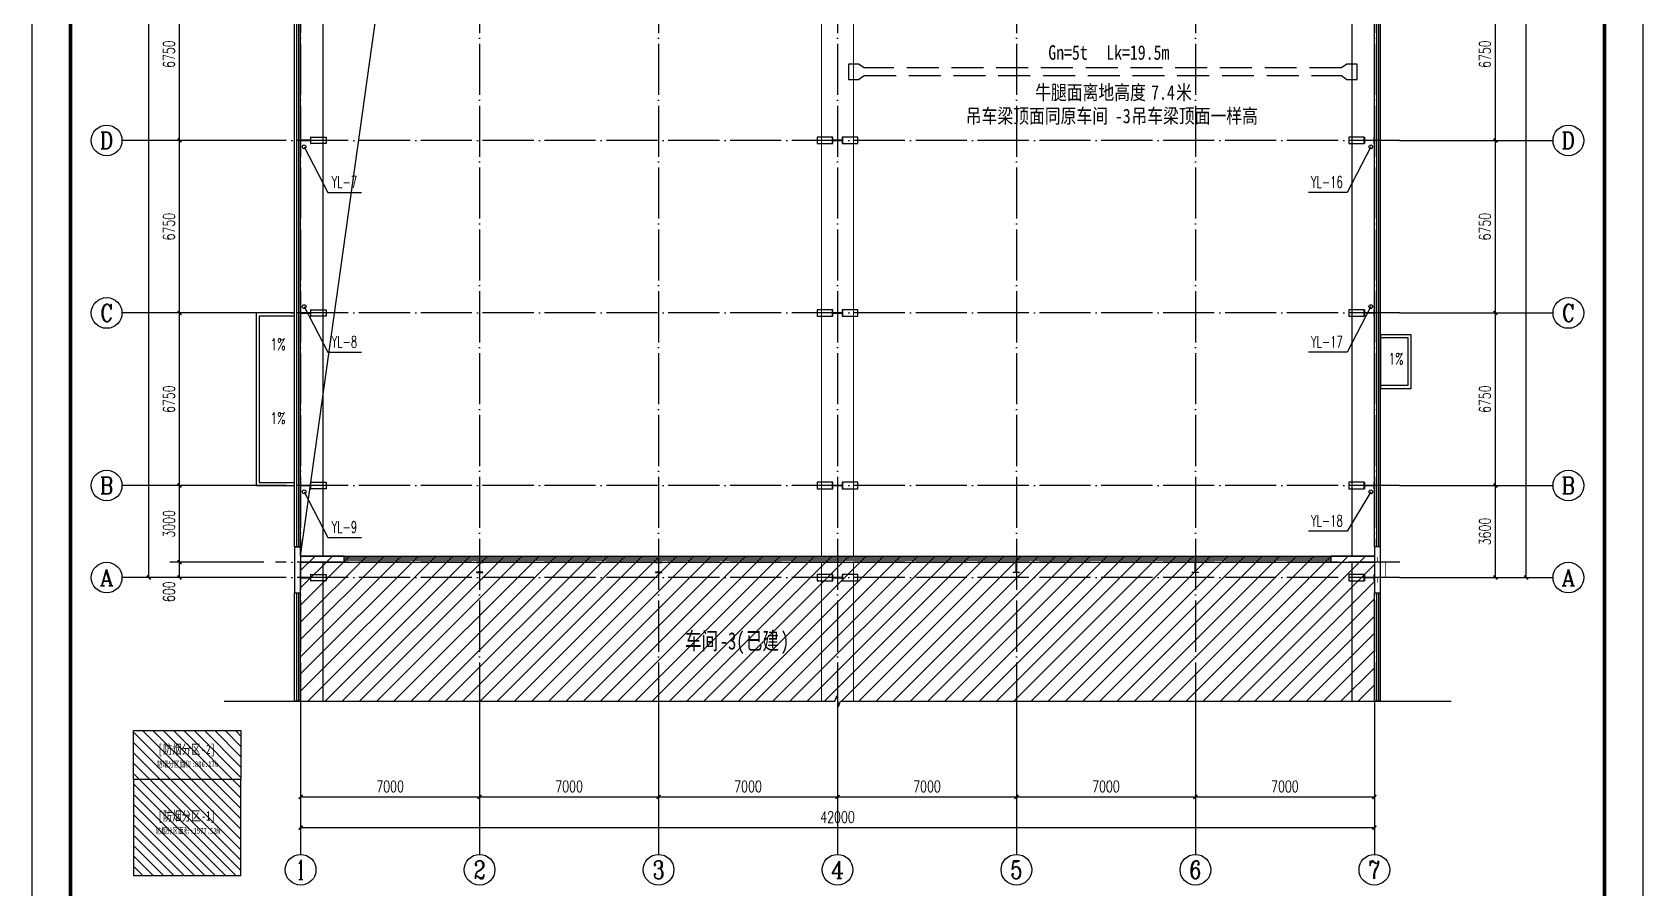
# Model space of a CAD drawing. Extents: x 795723 to 6584336, y 16443136 to 18851075.
# Drawn here: x 1982362 to 2045362, y 17631639 to 17665111 of the extents above; entities that cross this region are included whole.
import ezdxf
from ezdxf.enums import TextEntityAlignment as Align

# ---------------------------------------------------------------- set-up
doc = ezdxf.new("R2010")
doc.units = 0
doc.header["$LTSCALE"] = 1000
doc.header["$MEASUREMENT"] = 0
doc.linetypes.add('DASH', pattern=[0.35, 0.25, -0.1])
doc.linetypes.add('DOTE', pattern=[2.42, 2, -0.2, 0.02, -0.2])
doc.layers.get('Defpoints').update_dxf_attribs({"color": 250})
for name, color, linetype in [('0 - 填充', 251, 'Continuous'), ('00-人防文字', 140, 'Continuous'), ('AXIS_TEXT', 7, 'Continuous'), ('AXIS_外部', 171, 'Continuous'), ('COLUMN', 2, 'Continuous'), ('DIM_SYMB', 165, 'Continuous'), ('DIM_雨水', 3, 'Continuous'), ('DOTE', 8, 'DOTE'), ('PUB_TEXT', 7, 'Continuous'), ('PUB_WALL', 9, 'Continuous'), ('TK', 4, 'Continuous'), ('TWT_TEXT', 7, 'Continuous'), ('VPIPE-雨水', 4, 'Continuous'), ('WALL-PARAPET', 6, 'Continuous'), ('WINDOW', 140, 'Continuous')]:
    doc.layers.add(name, color=color, linetype=linetype)
doc.styles.add('-宋体', font='', dxfattribs={"width": 0.8})
doc.styles.add('_TCH_AXIS', font='COMPLEX', dxfattribs={"bigfont": 'GBCBIG'})
doc.styles.add('_TCH_DIM', font='SIMPLEX', dxfattribs={"bigfont": 'GBCBIG'})
doc.styles.add('_TCH_DIM_T3', font='SIMPLEX', dxfattribs={"width": 0.705882, "bigfont": 'GBCBIG'})
doc.styles.add('_TWT_SERIAL', font='COMPLEX', dxfattribs={"width": 0.8, "height": 3, "bigfont": 'HZTXT'})
doc.styles.add('COMPLEX', font='COMPLEX')
doc.styles.add('HT', font='simhei.ttf', dxfattribs={"width": 0.7})
doc.styles.get('-宋体').set_extended_font_data('SimSun')
doc.dimstyles.new('_TCH_ARCH&&150', dxfattribs={"dimtxt": 446.25, "dimasz": 150, "dimexe": 375, "dimexo": 450, "dimgap": 189.375, "dimtad": 1, "dimdec": 0, "dimzin": 0, "dimdsep": 46, "dimtxsty": '_TCH_DIM_T3', "dimblk": 'ARCHTICK', "dimcen": 0.09, "dimclrt": 7, "dimazin": 2, "dimtfac": 1, "dimtdec": 0, "dimtix": 1, "dimtmove": 2, "dimatfit": 3, "dimfxl": 0, "dimtolj": 1, "dimtzin": 0, "dimarcsym": 0})

# ---------------------------------------------------------------- blocks, each defined once
blk = doc.blocks.new('GeYuanFrame_66027537', base_point=(18.76, 4.34))
at = {"layer": 'TK'}
blk.add_line((43.76, 414.34), (676.76, 414.34), dxfattribs=at)
blk.add_lwpolyline([(18.76, 424.34), (686.76, 424.34), (686.76, 4.34), (18.76, 4.34), (18.76, 424.34)], dxfattribs=at)
at = {"layer": 'TK', "const_width": 1}
blk.add_lwpolyline([(676.76, 414.34), (43.76, 414.34), (43.76, 14.34), (676.76, 14.34)], close=True, dxfattribs=at)
blk = doc.blocks.new('A$C3ACC4A1C')
at = {"layer": 'COLUMN'}
h = blk.add_hatch(color=256, dxfattribs=at)
h.paths.add_polyline_path([(125, 400), (0, 400), (0, 388), (120, 388), (120, 200), (125, 200)])
h.paths.add_polyline_path([(250, 400), (125, 400), (125, 200), (130, 200), (130, 388), (250, 388)])
h.paths.add_polyline_path([(250, 12), (130, 12), (130, 200), (125, 200), (125, 0), (250, 0)])
h.paths.add_polyline_path([(125, 200), (120, 200), (120, 12), (0, 12), (0, 0), (125, 0)])
blk.add_lwpolyline([(0, 0), (0, 12), (120, 12), (120, 388), (0, 388), (0, 400), (250, 400), (250, 388), (130, 388), (130, 12), (250, 12), (250, 0)], close=True, dxfattribs=at)
blk = doc.blocks.new('_ArchTick')
at = {"color": 0, "linetype": 'ByBlock', "const_width": 0.4}
blk.add_lwpolyline([(-0.5, -0.5), (0.5, 0.5)], dxfattribs=at)
blk = doc.blocks.new('*D83')
at = {"layer": 'AXIS_外部', "color": 0, "lineweight": -2}
for p, q in [((1992862, 17638493), (1992862, 17634818)), ((1999862, 17638493), (1999862, 17634818)), ((1992862, 17635193), (1999862, 17635193))]:
    blk.add_line(p, q, dxfattribs=at)
at = {"layer": 'Defpoints', "color": 0}
for p in [(1992862, 17638943), (1999862, 17638943), (1999862, 17635193)]:
    blk.add_point(p, dxfattribs=at)
at = {"layer": 'AXIS_外部', "color": 0, "lineweight": -2, "xscale": 150, "yscale": 150, "zscale": 150, "rotation": 180}
blk.add_blockref('_ArchTick', (1992862, 17635193), dxfattribs=at)
at = {"layer": 'AXIS_外部', "color": 0, "lineweight": -2, "xscale": 150, "yscale": 150, "zscale": 150}
blk.add_blockref('_ArchTick', (1999862, 17635193), dxfattribs=at)
at = {"layer": 'AXIS_外部', "color": 7, "insert": (1996362, 17635606), "char_height": 446.2, "attachment_point": 5, "style": '_TCH_DIM_T3'}
blk.add_mtext('\\A1;7000', dxfattribs=at)
blk = doc.blocks.new('*D84')
at = {"layer": 'AXIS_外部', "color": 0, "lineweight": -2}
for p, q in [((1999862, 17638493), (1999862, 17634818)), ((2006862, 17638493), (2006862, 17634818)), ((1999862, 17635193), (2006862, 17635193))]:
    blk.add_line(p, q, dxfattribs=at)
at = {"layer": 'Defpoints', "color": 0}
for p in [(1999862, 17638943), (2006862, 17638943), (2006862, 17635193)]:
    blk.add_point(p, dxfattribs=at)
at = {"layer": 'AXIS_外部', "color": 0, "lineweight": -2, "xscale": 150, "yscale": 150, "zscale": 150, "rotation": 180}
blk.add_blockref('_ArchTick', (1999862, 17635193), dxfattribs=at)
at = {"layer": 'AXIS_外部', "color": 0, "lineweight": -2, "xscale": 150, "yscale": 150, "zscale": 150}
blk.add_blockref('_ArchTick', (2006862, 17635193), dxfattribs=at)
at = {"layer": 'AXIS_外部', "color": 7, "insert": (2003362, 17635606), "char_height": 446.2, "attachment_point": 5, "style": '_TCH_DIM_T3'}
blk.add_mtext('\\A1;7000', dxfattribs=at)
blk = doc.blocks.new('*D85')
at = {"layer": 'AXIS_外部', "color": 0, "lineweight": -2}
for p, q in [((2006862, 17638493), (2006862, 17634818)), ((2013862, 17638493), (2013862, 17634818)), ((2006862, 17635193), (2013862, 17635193))]:
    blk.add_line(p, q, dxfattribs=at)
at = {"layer": 'Defpoints', "color": 0}
for p in [(2006862, 17638943), (2013862, 17638943), (2013862, 17635193)]:
    blk.add_point(p, dxfattribs=at)
at = {"layer": 'AXIS_外部', "color": 0, "lineweight": -2, "xscale": 150, "yscale": 150, "zscale": 150, "rotation": 180}
blk.add_blockref('_ArchTick', (2006862, 17635193), dxfattribs=at)
at = {"layer": 'AXIS_外部', "color": 0, "lineweight": -2, "xscale": 150, "yscale": 150, "zscale": 150}
blk.add_blockref('_ArchTick', (2013862, 17635193), dxfattribs=at)
at = {"layer": 'AXIS_外部', "color": 7, "insert": (2010362, 17635606), "char_height": 446.2, "attachment_point": 5, "style": '_TCH_DIM_T3'}
blk.add_mtext('\\A1;7000', dxfattribs=at)
blk = doc.blocks.new('*D86')
at = {"layer": 'AXIS_外部', "color": 0, "lineweight": -2}
for p, q in [((2013862, 17638493), (2013862, 17634818)), ((2020862, 17638493), (2020862, 17634818)), ((2013862, 17635193), (2020862, 17635193))]:
    blk.add_line(p, q, dxfattribs=at)
at = {"layer": 'Defpoints', "color": 0}
for p in [(2013862, 17638943), (2020862, 17638943), (2020862, 17635193)]:
    blk.add_point(p, dxfattribs=at)
at = {"layer": 'AXIS_外部', "color": 0, "lineweight": -2, "xscale": 150, "yscale": 150, "zscale": 150, "rotation": 180}
blk.add_blockref('_ArchTick', (2013862, 17635193), dxfattribs=at)
at = {"layer": 'AXIS_外部', "color": 0, "lineweight": -2, "xscale": 150, "yscale": 150, "zscale": 150}
blk.add_blockref('_ArchTick', (2020862, 17635193), dxfattribs=at)
at = {"layer": 'AXIS_外部', "color": 7, "insert": (2017362, 17635606), "char_height": 446.2, "attachment_point": 5, "style": '_TCH_DIM_T3'}
blk.add_mtext('\\A1;7000', dxfattribs=at)
blk = doc.blocks.new('*D87')
at = {"layer": 'AXIS_外部', "color": 0, "lineweight": -2}
for p, q in [((2020862, 17638493), (2020862, 17634818)), ((2027862, 17638493), (2027862, 17634818)), ((2020862, 17635193), (2027862, 17635193))]:
    blk.add_line(p, q, dxfattribs=at)
at = {"layer": 'Defpoints', "color": 0}
for p in [(2020862, 17638943), (2027862, 17638943), (2027862, 17635193)]:
    blk.add_point(p, dxfattribs=at)
at = {"layer": 'AXIS_外部', "color": 0, "lineweight": -2, "xscale": 150, "yscale": 150, "zscale": 150, "rotation": 180}
blk.add_blockref('_ArchTick', (2020862, 17635193), dxfattribs=at)
at = {"layer": 'AXIS_外部', "color": 0, "lineweight": -2, "xscale": 150, "yscale": 150, "zscale": 150}
blk.add_blockref('_ArchTick', (2027862, 17635193), dxfattribs=at)
at = {"layer": 'AXIS_外部', "color": 7, "insert": (2024362, 17635606), "char_height": 446.2, "attachment_point": 5, "style": '_TCH_DIM_T3'}
blk.add_mtext('\\A1;7000', dxfattribs=at)
blk = doc.blocks.new('*D88')
at = {"layer": 'AXIS_外部', "color": 0, "lineweight": -2}
for p, q in [((2027862, 17638493), (2027862, 17634818)), ((2034862, 17638493), (2034862, 17634818)), ((2027862, 17635193), (2034862, 17635193))]:
    blk.add_line(p, q, dxfattribs=at)
at = {"layer": 'Defpoints', "color": 0}
for p in [(2027862, 17638943), (2034862, 17638943), (2034862, 17635193)]:
    blk.add_point(p, dxfattribs=at)
at = {"layer": 'AXIS_外部', "color": 0, "lineweight": -2, "xscale": 150, "yscale": 150, "zscale": 150, "rotation": 180}
blk.add_blockref('_ArchTick', (2027862, 17635193), dxfattribs=at)
at = {"layer": 'AXIS_外部', "color": 0, "lineweight": -2, "xscale": 150, "yscale": 150, "zscale": 150}
blk.add_blockref('_ArchTick', (2034862, 17635193), dxfattribs=at)
at = {"layer": 'AXIS_外部', "color": 7, "insert": (2031362, 17635606), "char_height": 446.2, "attachment_point": 5, "style": '_TCH_DIM_T3'}
blk.add_mtext('\\A1;7000', dxfattribs=at)
blk = doc.blocks.new('*D89')
at = {"layer": 'AXIS_外部', "color": 0, "lineweight": -2}
for p, q in [((1992862, 17638493), (1992862, 17633618)), ((2034862, 17638493), (2034862, 17633618)), ((1992862, 17633993), (2034862, 17633993))]:
    blk.add_line(p, q, dxfattribs=at)
at = {"layer": 'Defpoints', "color": 0}
for p in [(1992862, 17638943), (2034862, 17638943), (2034862, 17633993)]:
    blk.add_point(p, dxfattribs=at)
at = {"layer": 'AXIS_外部', "color": 0, "lineweight": -2, "xscale": 150, "yscale": 150, "zscale": 150, "rotation": 180}
blk.add_blockref('_ArchTick', (1992862, 17633993), dxfattribs=at)
at = {"layer": 'AXIS_外部', "color": 0, "lineweight": -2, "xscale": 150, "yscale": 150, "zscale": 150}
blk.add_blockref('_ArchTick', (2034862, 17633993), dxfattribs=at)
at = {"layer": 'AXIS_外部', "color": 7, "insert": (2013862, 17634406), "char_height": 446.2, "attachment_point": 5, "style": '_TCH_DIM_T3'}
blk.add_mtext('\\A1;42000', dxfattribs=at)
blk = doc.blocks.new('*D90')
at = {"layer": 'AXIS_外部', "color": 0, "lineweight": -2}
for p, q in [((2036300, 17647377), (2039975, 17647377)), ((2039600, 17643777), (2039600, 17647377)), ((2036300, 17643777), (2039975, 17643777))]:
    blk.add_line(p, q, dxfattribs=at)
at = {"layer": 'Defpoints', "color": 0}
for p in [(2035850, 17647377), (2039600, 17647377), (2035850, 17643777)]:
    blk.add_point(p, dxfattribs=at)
at = {"layer": 'AXIS_外部', "color": 0, "lineweight": -2, "xscale": 150, "yscale": 150, "zscale": 150}
for p, rotation in [((2039600, 17647377), 90), ((2039600, 17643777), 270)]:
    blk.add_blockref('_ArchTick', p, dxfattribs=dict(at, rotation=rotation))
at = {"layer": 'AXIS_外部', "color": 7, "insert": (2039187, 17645577), "char_height": 446.2, "attachment_point": 5, "rotation": 90, "style": '_TCH_DIM_T3'}
blk.add_mtext('\\A1;3600', dxfattribs=at)
blk = doc.blocks.new('*D91')
at = {"layer": 'AXIS_外部', "color": 0, "lineweight": -2}
for p, q in [((2036300, 17654127), (2039975, 17654127)), ((2039600, 17647377), (2039600, 17654127)), ((2036300, 17647377), (2039975, 17647377))]:
    blk.add_line(p, q, dxfattribs=at)
at = {"layer": 'Defpoints', "color": 0}
for p in [(2035850, 17654127), (2039600, 17654127), (2035850, 17647377)]:
    blk.add_point(p, dxfattribs=at)
at = {"layer": 'AXIS_外部', "color": 0, "lineweight": -2, "xscale": 150, "yscale": 150, "zscale": 150}
for p, rotation in [((2039600, 17654127), 90), ((2039600, 17647377), 270)]:
    blk.add_blockref('_ArchTick', p, dxfattribs=dict(at, rotation=rotation))
at = {"layer": 'AXIS_外部', "color": 7, "insert": (2039187, 17650752), "char_height": 446.2, "attachment_point": 5, "rotation": 90, "style": '_TCH_DIM_T3'}
blk.add_mtext('\\A1;6750', dxfattribs=at)
blk = doc.blocks.new('*D92')
at = {"layer": 'AXIS_外部', "color": 0, "lineweight": -2}
for p, q in [((2036300, 17660877), (2039975, 17660877)), ((2039600, 17654127), (2039600, 17660877)), ((2036300, 17654127), (2039975, 17654127))]:
    blk.add_line(p, q, dxfattribs=at)
at = {"layer": 'Defpoints', "color": 0}
for p in [(2035850, 17660877), (2039600, 17660877), (2035850, 17654127)]:
    blk.add_point(p, dxfattribs=at)
at = {"layer": 'AXIS_外部', "color": 0, "lineweight": -2, "xscale": 150, "yscale": 150, "zscale": 150}
for p, rotation in [((2039600, 17660877), 90), ((2039600, 17654127), 270)]:
    blk.add_blockref('_ArchTick', p, dxfattribs=dict(at, rotation=rotation))
at = {"layer": 'AXIS_外部', "color": 7, "insert": (2039187, 17657502), "char_height": 446.2, "attachment_point": 5, "rotation": 90, "style": '_TCH_DIM_T3'}
blk.add_mtext('\\A1;6750', dxfattribs=at)
blk = doc.blocks.new('*D93')
at = {"layer": 'AXIS_外部', "color": 0, "lineweight": -2}
for p, q in [((2036300, 17667627), (2039975, 17667627)), ((2039600, 17660877), (2039600, 17667627)), ((2036300, 17660877), (2039975, 17660877))]:
    blk.add_line(p, q, dxfattribs=at)
at = {"layer": 'Defpoints', "color": 0}
for p in [(2035850, 17667627), (2039600, 17667627), (2035850, 17660877)]:
    blk.add_point(p, dxfattribs=at)
at = {"layer": 'AXIS_外部', "color": 0, "lineweight": -2, "xscale": 150, "yscale": 150, "zscale": 150}
for p, rotation in [((2039600, 17667627), 90), ((2039600, 17660877), 270)]:
    blk.add_blockref('_ArchTick', p, dxfattribs=dict(at, rotation=rotation))
at = {"layer": 'AXIS_外部', "color": 7, "insert": (2039187, 17664252), "char_height": 446.2, "attachment_point": 5, "rotation": 90, "style": '_TCH_DIM_T3'}
blk.add_mtext('\\A1;6750', dxfattribs=at)
blk = doc.blocks.new('*D99')
at = {"layer": 'AXIS_外部', "color": 0, "lineweight": -2}
for p, q in [((2036300, 17701377), (2041175, 17701377)), ((2040800, 17643777), (2040800, 17701377)), ((2036300, 17643777), (2041175, 17643777))]:
    blk.add_line(p, q, dxfattribs=at)
at = {"layer": 'Defpoints', "color": 0}
for p in [(2035850, 17701377), (2040800, 17701377), (2035850, 17643777)]:
    blk.add_point(p, dxfattribs=at)
at = {"layer": 'AXIS_外部', "color": 0, "lineweight": -2, "xscale": 150, "yscale": 150, "zscale": 150}
for p, rotation in [((2040800, 17701377), 90), ((2040800, 17643777), 270)]:
    blk.add_blockref('_ArchTick', p, dxfattribs=dict(at, rotation=rotation))
at = {"layer": 'AXIS_外部', "color": 7, "insert": (2040387, 17672577), "char_height": 446.2, "attachment_point": 5, "rotation": 90, "style": '_TCH_DIM_T3'}
blk.add_mtext('\\A1;57600', dxfattribs=at)
blk = doc.blocks.new('*D109')
at = {"layer": 'AXIS_外部', "color": 0, "lineweight": -2}
for p, q in [((1991424, 17644377), (1987749, 17644377)), ((1988124, 17643777), (1988124, 17644377)), ((1991424, 17643777), (1987749, 17643777))]:
    blk.add_line(p, q, dxfattribs=at)
at = {"layer": 'Defpoints', "color": 0}
for p in [(1988124, 17644377), (1991874, 17644377), (1991874, 17643777)]:
    blk.add_point(p, dxfattribs=at)
at = {"layer": 'AXIS_外部', "color": 0, "lineweight": -2, "xscale": 150, "yscale": 150, "zscale": 150}
for p, rotation in [((1988124, 17644377), 90), ((1988124, 17643777), 270)]:
    blk.add_blockref('_ArchTick', p, dxfattribs=dict(at, rotation=rotation))
at = {"layer": 'AXIS_外部', "color": 7, "insert": (1987711, 17643222), "char_height": 446.2, "attachment_point": 5, "rotation": 90, "style": '_TCH_DIM_T3'}
blk.add_mtext('\\A1;600', dxfattribs=at)
blk = doc.blocks.new('*D110')
at = {"layer": 'AXIS_外部', "color": 0, "lineweight": -2}
for p, q in [((1991424, 17647377), (1987749, 17647377)), ((1988124, 17644377), (1988124, 17647377)), ((1991424, 17644377), (1987749, 17644377))]:
    blk.add_line(p, q, dxfattribs=at)
at = {"layer": 'Defpoints', "color": 0}
for p in [(1988124, 17647377), (1991874, 17647377), (1991874, 17644377)]:
    blk.add_point(p, dxfattribs=at)
at = {"layer": 'AXIS_外部', "color": 0, "lineweight": -2, "xscale": 150, "yscale": 150, "zscale": 150}
for p, rotation in [((1988124, 17647377), 90), ((1988124, 17644377), 270)]:
    blk.add_blockref('_ArchTick', p, dxfattribs=dict(at, rotation=rotation))
at = {"layer": 'AXIS_外部', "color": 7, "insert": (1987711, 17645877), "char_height": 446.2, "attachment_point": 5, "rotation": 90, "style": '_TCH_DIM_T3'}
blk.add_mtext('\\A1;3000', dxfattribs=at)
blk = doc.blocks.new('*D111')
at = {"layer": 'AXIS_外部', "color": 0, "lineweight": -2}
for p, q in [((1991424, 17654127), (1987749, 17654127)), ((1988124, 17647377), (1988124, 17654127)), ((1991424, 17647377), (1987749, 17647377))]:
    blk.add_line(p, q, dxfattribs=at)
at = {"layer": 'Defpoints', "color": 0}
for p in [(1988124, 17654127), (1991874, 17654127), (1991874, 17647377)]:
    blk.add_point(p, dxfattribs=at)
at = {"layer": 'AXIS_外部', "color": 0, "lineweight": -2, "xscale": 150, "yscale": 150, "zscale": 150}
for p, rotation in [((1988124, 17654127), 90), ((1988124, 17647377), 270)]:
    blk.add_blockref('_ArchTick', p, dxfattribs=dict(at, rotation=rotation))
at = {"layer": 'AXIS_外部', "color": 7, "insert": (1987711, 17650752), "char_height": 446.2, "attachment_point": 5, "rotation": 90, "style": '_TCH_DIM_T3'}
blk.add_mtext('\\A1;6750', dxfattribs=at)
blk = doc.blocks.new('*D112')
at = {"layer": 'AXIS_外部', "color": 0, "lineweight": -2}
for p, q in [((1991424, 17660877), (1987749, 17660877)), ((1988124, 17654127), (1988124, 17660877)), ((1991424, 17654127), (1987749, 17654127))]:
    blk.add_line(p, q, dxfattribs=at)
at = {"layer": 'Defpoints', "color": 0}
for p in [(1988124, 17660877), (1991874, 17660877), (1991874, 17654127)]:
    blk.add_point(p, dxfattribs=at)
at = {"layer": 'AXIS_外部', "color": 0, "lineweight": -2, "xscale": 150, "yscale": 150, "zscale": 150}
for p, rotation in [((1988124, 17660877), 90), ((1988124, 17654127), 270)]:
    blk.add_blockref('_ArchTick', p, dxfattribs=dict(at, rotation=rotation))
at = {"layer": 'AXIS_外部', "color": 7, "insert": (1987711, 17657502), "char_height": 446.2, "attachment_point": 5, "rotation": 90, "style": '_TCH_DIM_T3'}
blk.add_mtext('\\A1;6750', dxfattribs=at)
blk = doc.blocks.new('*D113')
at = {"layer": 'AXIS_外部', "color": 0, "lineweight": -2}
for p, q in [((1991424, 17667627), (1987749, 17667627)), ((1988124, 17660877), (1988124, 17667627)), ((1991424, 17660877), (1987749, 17660877))]:
    blk.add_line(p, q, dxfattribs=at)
at = {"layer": 'Defpoints', "color": 0}
for p in [(1988124, 17667627), (1991874, 17667627), (1991874, 17660877)]:
    blk.add_point(p, dxfattribs=at)
at = {"layer": 'AXIS_外部', "color": 0, "lineweight": -2, "xscale": 150, "yscale": 150, "zscale": 150}
for p, rotation in [((1988124, 17667627), 90), ((1988124, 17660877), 270)]:
    blk.add_blockref('_ArchTick', p, dxfattribs=dict(at, rotation=rotation))
at = {"layer": 'AXIS_外部', "color": 7, "insert": (1987711, 17664252), "char_height": 446.2, "attachment_point": 5, "rotation": 90, "style": '_TCH_DIM_T3'}
blk.add_mtext('\\A1;6750', dxfattribs=at)
blk = doc.blocks.new('*D120')
at = {"layer": 'AXIS_外部', "color": 0, "lineweight": -2}
for p, q in [((1991424, 17701617), (1986549, 17701617)), ((1986924, 17643777), (1986924, 17701617)), ((1991424, 17643777), (1986549, 17643777))]:
    blk.add_line(p, q, dxfattribs=at)
at = {"layer": 'Defpoints', "color": 0}
for p in [(1986924, 17701617), (1991874, 17701617), (1991874, 17643777)]:
    blk.add_point(p, dxfattribs=at)
at = {"layer": 'AXIS_外部', "color": 0, "lineweight": -2, "xscale": 150, "yscale": 150, "zscale": 150}
for p, rotation in [((1986924, 17701617), 90), ((1986924, 17643777), 270)]:
    blk.add_blockref('_ArchTick', p, dxfattribs=dict(at, rotation=rotation))
at = {"layer": 'AXIS_外部', "color": 7, "insert": (1986511, 17672697), "char_height": 446.2, "attachment_point": 5, "rotation": 90, "style": '_TCH_DIM_T3'}
blk.add_mtext('\\A1;57840', dxfattribs=at)
blk = doc.blocks.new('$WINLIB2D$00000001')
for p, q in [((-0.5, 0.5), (0.5, 0.5)), ((-0.5, 0.5), (-0.5, -0.5)), ((0.5, -0.5), (0.5, 0.5)), ((0.5, 0.1667), (-0.5, 0.1667)), ((0.5, -0.1667), (-0.5, -0.1667)), ((-0.5, -0.5), (0.5, -0.5))]:
    blk.add_line(p, q)
blk = doc.blocks.new('_AXISO')
blk.add_circle((0, 0), 0.5)
at = {"layer": 'AXIS_TEXT', "style": 'COMPLEX', "width": 1.041667}
blk.add_attdef('A', text='', height=0.56, dxfattribs=at).set_placement((-0.25, -0.28), (0.25, -0.28), align=Align.FIT)

msp = doc.modelspace()

# ---------------------------------------------------------------- hatches: boundary and pattern name
h = msp.add_hatch()
h.set_pattern_fill('ANSI31', color=250, scale=300, style=0)
h.set_pattern_definition([(45, (5999.36, -1045417.2), (-336.759605, 336.759605), [])])
h.paths.add_polyline_path([(1992861.6, 17644616.7), (2034861.6, 17644616.7), (2034861.6, 17638943.1), (1992861.6, 17638943.1)])
at = {"layer": '0 - 填充'}
h = msp.add_hatch(dxfattribs=at)
h.set_pattern_fill('ANSI31', color=256, scale=180, angle=-90, style=0)
h.set_pattern_definition([(315, (2e-10, 0), (202.0557627, 202.0557627), [])])
h.paths.add_polyline_path([(1990527.2, 17637793.7), (1986328.4, 17637793.7), (1986328.4, 17635873.7), (1990527.2, 17635873.7)])
h.paths.add_polyline_path([(1990527.2, 17635873.7), (1986327.2, 17635873.7), (1986327.2, 17632117.7), (1990527.2, 17632117.7)])
h.paths.add_polyline_path([(1988864.4, 17636706.9), (1989666.7, 17636706.9), (1989666.7, 17637412.6), (1988864.4, 17637412.6)], flags=24)
h.paths.add_polyline_path([(1987343.7, 17636683.7), (1989108.1, 17636683.7), (1989108.1, 17637440.1), (1987343.7, 17637440.1)], flags=24)
h.paths.add_polyline_path([(1987163.2, 17636706.9), (1987587.4, 17636706.9), (1987587.4, 17637412.6), (1987163.2, 17637412.6)], flags=24)
h.paths.add_polyline_path([(1989479.2, 17636484.8), (1989590.9, 17636484.8), (1989590.9, 17636650), (1989479.2, 17636650)], flags=24)
h.paths.add_polyline_path([(1988542.4, 17636304.1), (1989563.7, 17636304.1), (1989563.7, 17636645.9), (1988542.4, 17636645.9)], flags=24)
h.paths.add_polyline_path([(1987162.7, 17636251.2), (1988675, 17636251.2), (1988675, 17636705), (1987162.7, 17636705)], flags=24)
h.paths.add_polyline_path([(1988864.4, 17634099.5), (1989666.7, 17634099.5), (1989666.7, 17634805.2), (1988864.4, 17634805.2)], flags=24)
h.paths.add_polyline_path([(1987343.7, 17634076.3), (1989108.1, 17634076.3), (1989108.1, 17634832.6), (1987343.7, 17634832.6)], flags=24)
h.paths.add_polyline_path([(1987163.2, 17634099.5), (1987587.4, 17634099.5), (1987587.4, 17634805.2), (1987163.2, 17634805.2)], flags=24)
h.paths.add_polyline_path([(1989535.9, 17633877.4), (1989647.7, 17633877.4), (1989647.7, 17634042.5), (1989535.9, 17634042.5)], flags=24)
h.paths.add_polyline_path([(1988487.6, 17633699.8), (1989618.5, 17633699.8), (1989618.5, 17634030.2), (1988487.6, 17634030.2)], flags=24)
h.paths.add_polyline_path([(1987106, 17633643.8), (1988618.3, 17633643.8), (1988618.3, 17634097.6), (1987106, 17634097.6)], flags=24)

# ---------------------------------------------------------------- linework, layer by layer
at = {"color": 8, "linetype": 'DASH', "ltscale": 5}
msp.add_lwpolyline([(2014902.2, 17663715.7), (2014686.6, 17663865.7), (2014286.6, 17663865.7), (2014286.6, 17663265.7), (2014686.6, 17663265.7), (2014902.2, 17663415.7), (2033570.9, 17663415.7), (2033786.6, 17663265.7), (2034186.6, 17663265.7), (2034186.6, 17663865.7), (2033786.6, 17663865.7), (2033570.9, 17663715.7)], close=True, dxfattribs=at)
at = {"color": 250}
msp.add_lwpolyline([(1992861.6, 17644616.7), (2034861.6, 17644616.7)], dxfattribs=at)
at = {"const_width": 30}
msp.add_lwpolyline([(2034981.6, 17643576.7), (2034981.6, 17643776.7), (2035301.6, 17643776.7), (2035301.6, 17644376.7), (2034981.6, 17644376.7), (2034981.6, 17644576.7)], dxfattribs=at)
for points in [[(1986328.4, 17637793.7), (1990527.2, 17637793.7), (1990527.2, 17635873.7), (1986328.4, 17635873.7)], [(1990527.2, 17635873.7), (1986327.2, 17635873.7), (1986327.2, 17632117.7), (1990527.2, 17632117.7)]]:
    msp.add_lwpolyline(points, close=True)
at = {"layer": 'AXIS_外部'}
for p, q in [((1991873.6, 17660876.7), (1985873.6, 17660876.7)), ((2035849.6, 17660876.7), (2041849.6, 17660876.7)), ((1991873.6, 17654126.7), (1985873.6, 17654126.7)), ((2035849.6, 17654126.7), (2041849.6, 17654126.7)), ((1991873.6, 17647376.7), (1985873.6, 17647376.7)), ((2035849.6, 17647376.7), (2041849.6, 17647376.7)), ((1991873.6, 17643776.7), (1985873.6, 17643776.7)), ((2035849.6, 17643776.7), (2041849.6, 17643776.7)), ((1992861.6, 17638943.1), (1992861.6, 17632943.1)), ((1999861.6, 17638943.1), (1999861.6, 17632943.1)), ((2006861.6, 17638943.1), (2006861.6, 17632943.1)), ((2013861.6, 17638943.1), (2013861.6, 17632943.1)), ((2020861.6, 17638943.1), (2020861.6, 17632943.1)), ((2027861.6, 17638943.1), (2027861.6, 17632943.1)), ((2034861.6, 17638943.1), (2034861.6, 17632943.1))]:
    msp.add_line(p, q, dxfattribs=at)
at = {"layer": 'DIM_SYMB'}
for points in [[(1992526.9, 17652520.7, 0, 0, 0), (1991780.7, 17652520.7, 120, 0, 0), (1991330.7, 17652520.7, 0, 0, 0)], [(2035216.3, 17651955, 0, 0, 0), (2035662.5, 17651955, 120, 0, 0), (2036112.5, 17651955, 0, 0, 0)], [(1992526.9, 17649626.7, 0, 0, 0), (1991780.7, 17649626.7, 120, 0, 0), (1991330.7, 17649626.7, 0, 0, 0)]]:
    msp.add_lwpolyline(points, format="xyseb", dxfattribs=at)
at = {"layer": 'DIM_SYMB', "color": 150}
msp.add_lwpolyline([(1989873.6, 17638943.1), (2013754.1, 17638943.1), (2013830.6, 17639153.1), (2013904.6, 17638733.1), (2013979.1, 17638943.1), (2037861.6, 17638943.1)], dxfattribs=at)
at = {"layer": 'DIM_雨水'}
for p, q in [((1993001.5, 17660628.4), (1993924.4, 17658846)), ((2034721.7, 17660628.4), (2033798.7, 17658846)), ((1993924.4, 17658846), (1995243.8, 17658846)), ((2033798.7, 17658846), (2032289.2, 17658846)), ((1993001.5, 17654375), (1993924.4, 17652592.6)), ((2034721.7, 17654375), (2033798.7, 17652592.6)), ((1993924.4, 17652592.6), (1995243.8, 17652592.6)), ((2033798.7, 17652592.6), (2032289.2, 17652592.6)), ((1993001.5, 17647128.4), (1993924.4, 17645346)), ((2034721.7, 17647128.4), (2033798.7, 17645592.2)), ((1993924.4, 17645346), (1995243.8, 17645346)), ((2033798.7, 17645592.2), (2032289.2, 17645592.2))]:
    msp.add_line(p, q, dxfattribs=at)
at = {"layer": 'DOTE'}
for p, q in [((1992861.6, 17703376.7), (1992861.6, 17638943.1)), ((1999861.6, 17703376.7), (1999861.6, 17638943.1)), ((2006861.6, 17703376.7), (2006861.6, 17638943.1)), ((2013861.6, 17703376.7), (2013861.6, 17638977.1)), ((2020861.6, 17703376.7), (2020861.6, 17638943.1)), ((2027861.6, 17703376.7), (2027861.6, 17638943.1)), ((2034861.6, 17703376.7), (2034861.6, 17638943.1)), ((2035861.6, 17660876.7), (1991873.6, 17660876.7)), ((2035861.6, 17654126.7), (1991873.6, 17654126.7)), ((2035861.6, 17647376.7), (1991873.6, 17647376.7)), ((2035861.6, 17644376.7), (1991873.6, 17644376.7)), ((2035861.6, 17643776.7), (1991873.6, 17643776.7))]:
    msp.add_line(p, q, dxfattribs=at)
at = {"layer": 'PUB_WALL', "color": 2}
for points in [[(1993261.6, 17660751.7), (1993261.6, 17661001.7), (1993861.6, 17661001.7), (1993861.6, 17660751.7)], [(2013661.6, 17660751.7), (2013661.6, 17661001.7), (2013061.6, 17661001.7), (2013061.6, 17660751.7)], [(2014661.6, 17660751.7), (2014661.6, 17661001.7), (2014061.6, 17661001.7), (2014061.6, 17660751.7)], [(2034461.6, 17660751.7), (2034461.6, 17661001.7), (2033861.6, 17661001.7), (2033861.6, 17660751.7)], [(1993261.6, 17654001.7), (1993261.6, 17654251.7), (1993861.6, 17654251.7), (1993861.6, 17654001.7)], [(2013661.6, 17654001.7), (2013661.6, 17654251.7), (2013061.6, 17654251.7), (2013061.6, 17654001.7)], [(2014661.6, 17654001.7), (2014661.6, 17654251.7), (2014061.6, 17654251.7), (2014061.6, 17654001.7)], [(2034461.6, 17654001.7), (2034461.6, 17654251.7), (2033861.6, 17654251.7), (2033861.6, 17654001.7)], [(1993261.6, 17647251.7), (1993261.6, 17647501.7), (1993861.6, 17647501.7), (1993861.6, 17647251.7)], [(2013661.6, 17647251.7), (2013661.6, 17647501.7), (2013061.6, 17647501.7), (2013061.6, 17647251.7)], [(2014661.6, 17647251.7), (2014661.6, 17647501.7), (2014061.6, 17647501.7), (2014061.6, 17647251.7)], [(2034461.6, 17647251.7), (2034461.6, 17647501.7), (2033861.6, 17647501.7), (2033861.6, 17647251.7)], [(1993261.6, 17643651.7), (1993261.6, 17643901.7), (1993861.6, 17643901.7), (1993861.6, 17643651.7)], [(2013661.6, 17643651.7), (2013661.6, 17643901.7), (2013061.6, 17643901.7), (2013061.6, 17643651.7)], [(2014661.6, 17643651.7), (2014661.6, 17643901.7), (2014061.6, 17643901.7), (2014061.6, 17643651.7)], [(2034461.6, 17643646.7), (2034461.6, 17643896.7), (2033861.6, 17643896.7), (2033861.6, 17643646.7)]]:
    msp.add_lwpolyline(points, close=True, dxfattribs=at)
at = {"layer": 'VPIPE-雨水', "linetype": 'Continuous'}
for centre in [(1993001.5, 17660628.4), (2034721.7, 17660628.4), (1993001.5, 17654375), (2034721.7, 17654375), (1993001.5, 17647128.4), (2034721.7, 17647128.4)]:
    msp.add_circle(centre, 75, dxfattribs=at)
at = {"layer": 'WALL-PARAPET'}
for p, q in [((1992861.6, 17644976.7), (1992621.6, 17644976.7)), ((1992621.6, 17644976.7), (1992621.6, 17644496.7)), ((1992621.6, 17644496.7), (1992621.6, 17643176.7)), ((1992861.6, 17644616.7), (1992861.6, 17644976.7)), ((1994561.6, 17644616.7), (1992861.6, 17644616.7)), ((1994561.6, 17644376.7), (1994561.6, 17644616.7)), ((2034861.6, 17644616.7), (2033161.6, 17644616.7)), ((2033161.6, 17644616.7), (2033161.6, 17644376.7)), ((2035101.6, 17644976.7), (2034861.6, 17644976.7)), ((2034861.6, 17644976.7), (2034861.6, 17644616.7)), ((2035101.6, 17644496.7), (2035101.6, 17644976.7)), ((2035101.6, 17643176.7), (2035101.6, 17644496.7)), ((1992861.6, 17643176.7), (1992861.6, 17644376.7)), ((1992861.6, 17644376.7), (1994561.6, 17644376.7)), ((2033161.6, 17644376.7), (2034861.6, 17644376.7)), ((2034861.6, 17644376.7), (2034861.6, 17643176.7)), ((1992621.6, 17643176.7), (1992861.6, 17643176.7)), ((2034861.6, 17643176.7), (2035101.6, 17643176.7)), ((1992861.6, 17638943.1), (1992621.6, 17638943.1)), ((2035101.6, 17638943.1), (2034861.6, 17638943.1))]:
    msp.add_line(p, q, dxfattribs=at)
at = {"layer": 'WINDOW', "color": 8}
msp.add_lwpolyline([(1992861.6, 17644616.7), (1999861.6, 17694626.7), (2034861.6, 17701376.7)], dxfattribs=at)
at = {"layer": 'WINDOW', "color": 8, "linetype": 'DASH', "ltscale": 4, "const_width": 50}
for points in [[(1993736.6, 17701376.7), (1993736.6, 17644616.7)], [(2013236.6, 17701376.7), (2013236.6, 17644616.7)], [(2014486.6, 17701376.7), (2014486.6, 17644616.7)], [(2033986.6, 17701376.7), (2033986.6, 17644616.7)]]:
    msp.add_lwpolyline(points, dxfattribs=at)
at = {"layer": 'WINDOW'}
for points in [[(1991121.6, 17654126.7), (1991121.6, 17647376.7), (1992621.6, 17647376.7), (1992621.6, 17654126.7)], [(2036301.6, 17651176.7), (2036301.6, 17653276.7), (2035101.6, 17653276.7), (2035101.6, 17651176.7)]]:
    msp.add_lwpolyline(points, close=True, dxfattribs=at)
for points in [[(1992621.6, 17654006.7), (1991241.6, 17654006.7), (1991241.6, 17647496.7), (1992621.6, 17647496.7)], [(2035101.6, 17651296.7), (2036181.6, 17651296.7), (2036181.6, 17653156.7), (2035101.6, 17653156.7)]]:
    msp.add_lwpolyline(points, dxfattribs=at)
at = {"layer": 'WINDOW', "color": 0, "linetype": 'DASH', "ltscale": 4, "const_width": 50}
for points in [[(1993736.6, 17644376.7), (1993736.6, 17638943.1)], [(2013236.6, 17644376.7), (2013236.6, 17638943.1)], [(2014486.6, 17644376.7), (2014486.6, 17638943.1)], [(2033986.6, 17644376.7), (2033986.6, 17638943.1)]]:
    msp.add_lwpolyline(points, dxfattribs=at)

# ---------------------------------------------------------------- block references
at = {"xscale": 150, "yscale": 150, "zscale": 150, "rotation": 270}
msp.add_blockref('GeYuanFrame_66027537', (1982361.6, 17717164), dxfattribs=at)
at = {"layer": 'AXIS_外部'}
ref = msp.add_blockref('_AXISO', (1985273.6, 17660876.7), dxfattribs=dict(at, xscale=1200, yscale=1200, zscale=1200))
ref.add_attrib('A', 'D', dxfattribs={"layer": 'AXIS_TEXT', "height": 652.9, "style": '_TCH_AXIS'}).set_placement((1985009.3, 17660550.2), (1985537.9, 17660550.2), align=Align.FIT)
ref = msp.add_blockref('_AXISO', (2042449.6, 17660876.7), dxfattribs=dict(at, xscale=1200, yscale=1200, zscale=1200))
ref.add_attrib('A', 'D', dxfattribs={"layer": 'AXIS_TEXT', "height": 652.9, "style": '_TCH_AXIS'}).set_placement((2042185.3, 17660550.2), (2042713.9, 17660550.2), align=Align.FIT)
ref = msp.add_blockref('_AXISO', (1985273.6, 17654126.7), dxfattribs=dict(at, xscale=1200, yscale=1200, zscale=1200))
ref.add_attrib('A', 'C', dxfattribs={"layer": 'AXIS_TEXT', "height": 683.5, "style": '_TCH_AXIS'}).set_placement((1985029.5, 17653784.9), (1985517.7, 17653784.9), align=Align.FIT)
ref = msp.add_blockref('_AXISO', (2042449.6, 17654126.7), dxfattribs=dict(at, xscale=1200, yscale=1200, zscale=1200))
ref.add_attrib('A', 'C', dxfattribs={"layer": 'AXIS_TEXT', "height": 683.5, "style": '_TCH_AXIS'}).set_placement((2042205.5, 17653784.9), (2042693.7, 17653784.9), align=Align.FIT)
ref = msp.add_blockref('_AXISO', (1985273.6, 17647376.7), dxfattribs=dict(at, xscale=1200, yscale=1200, zscale=1200))
ref.add_attrib('A', 'B', dxfattribs={"layer": 'AXIS_TEXT', "height": 652.9, "style": '_TCH_AXIS'}).set_placement((1985009.3, 17647050.2), (1985537.9, 17647050.2), align=Align.FIT)
ref = msp.add_blockref('_AXISO', (2042449.6, 17647376.7), dxfattribs=dict(at, xscale=1200, yscale=1200, zscale=1200))
ref.add_attrib('A', 'B', dxfattribs={"layer": 'AXIS_TEXT', "height": 652.9, "style": '_TCH_AXIS'}).set_placement((2042185.3, 17647050.2), (2042713.9, 17647050.2), align=Align.FIT)
ref = msp.add_blockref('_AXISO', (1985273.6, 17643776.7), dxfattribs=dict(at, xscale=1200, yscale=1200, zscale=1200))
ref.add_attrib('A', 'A', dxfattribs={"layer": 'AXIS_TEXT', "height": 637.8, "style": '_TCH_AXIS'}).set_placement((1985000.3, 17643457.8), (1985546.9, 17643457.8), align=Align.FIT)
ref = msp.add_blockref('_AXISO', (2042449.6, 17643776.7), dxfattribs=dict(at, xscale=1200, yscale=1200, zscale=1200))
ref.add_attrib('A', 'A', dxfattribs={"layer": 'AXIS_TEXT', "height": 637.8, "style": '_TCH_AXIS'}).set_placement((2042176.3, 17643457.8), (2042722.9, 17643457.8), align=Align.FIT)
ref = msp.add_blockref('_AXISO', (1992861.6, 17632343.1), dxfattribs=dict(at, xscale=1200, yscale=1200, zscale=1200))
ref.add_attrib('A', '1', dxfattribs={"layer": 'AXIS_TEXT', "height": 772.1, "style": '_TCH_AXIS'}).set_placement((1992696.1, 17631957), (1993027, 17631957), align=Align.FIT)
ref = msp.add_blockref('_AXISO', (1999861.6, 17632343.1), dxfattribs=dict(at, xscale=1200, yscale=1200, zscale=1200))
ref.add_attrib('A', '2', dxfattribs={"layer": 'AXIS_TEXT', "height": 698.9, "style": '_TCH_AXIS'}).set_placement((1999628.6, 17631993.6), (2000094.6, 17631993.6), align=Align.FIT)
ref = msp.add_blockref('_AXISO', (2006861.6, 17632343.1), dxfattribs=dict(at, xscale=1200, yscale=1200, zscale=1200))
ref.add_attrib('A', '3', dxfattribs={"layer": 'AXIS_TEXT', "height": 698.9, "style": '_TCH_AXIS'}).set_placement((2006628.6, 17631993.6), (2007094.6, 17631993.6), align=Align.FIT)
ref = msp.add_blockref('_AXISO', (2013861.6, 17632343.1), dxfattribs=dict(at, xscale=1200, yscale=1200, zscale=1200))
ref.add_attrib('A', '4', dxfattribs={"layer": 'AXIS_TEXT', "height": 668.2, "style": '_TCH_AXIS'}).set_placement((2013607.1, 17632009), (2014116.1, 17632009), align=Align.FIT)
ref = msp.add_blockref('_AXISO', (2020861.6, 17632343.1), dxfattribs=dict(at, xscale=1200, yscale=1200, zscale=1200))
ref.add_attrib('A', '5', dxfattribs={"layer": 'AXIS_TEXT', "height": 698.9, "style": '_TCH_AXIS'}).set_placement((2020628.6, 17631993.6), (2021094.6, 17631993.6), align=Align.FIT)
ref = msp.add_blockref('_AXISO', (2027861.6, 17632343.1), dxfattribs=dict(at, xscale=1200, yscale=1200, zscale=1200))
ref.add_attrib('A', '6', dxfattribs={"layer": 'AXIS_TEXT', "height": 698.9, "style": '_TCH_AXIS'}).set_placement((2027628.6, 17631993.6), (2028094.6, 17631993.6), align=Align.FIT)
ref = msp.add_blockref('_AXISO', (2034861.6, 17632343.1), dxfattribs=dict(at, xscale=1200, yscale=1200, zscale=1200))
ref.add_attrib('A', '7', dxfattribs={"layer": 'AXIS_TEXT', "height": 698.9, "style": '_TCH_AXIS'}).set_placement((2034628.6, 17631993.6), (2035094.6, 17631993.6), align=Align.FIT)
at = {"layer": 'COLUMN', "xscale": -1, "rotation": 90}
for p in [(1993261.6, 17661001.7), (2014061.6, 17661001.7), (1993261.6, 17654251.7), (2014061.6, 17654251.7), (1993261.6, 17647501.7), (2014061.6, 17647501.7), (1993261.6, 17643901.7), (2014061.6, 17643901.7)]:
    msp.add_blockref('A$C3ACC4A1C', p, dxfattribs=at)
at = {"layer": 'COLUMN', "rotation": 270}
for p in [(2034461.6, 17661001.7), (2034461.6, 17654251.7), (2034461.6, 17647501.7), (2034461.6, 17643901.7)]:
    msp.add_blockref('A$C3ACC4A1C', p, dxfattribs=at)
at = {"layer": 'COLUMN', "xscale": -1}
for p in [(1999986.6, 17643976.7), (2006986.6, 17643976.7)]:
    msp.add_blockref('A$C3ACC4A1C', p, dxfattribs=at)
at = {"layer": 'COLUMN'}
for p in [(2020736.6, 17643976.7), (2027736.6, 17643976.7)]:
    msp.add_blockref('A$C3ACC4A1C', p, dxfattribs=at)
at = {"layer": 'WINDOW'}
for p, xscale, yscale, zscale, rotation in [((1992741.6, 17672426.7), 54900, 240, 54900, 90.00000000000655), ((2034981.6, 17672426.7), 54900, -240, 54900, 90.00000000000655), ((2013861.6, 17644496.7), -38600.00000130339, 240, -38600.00000130339, 180), ((1992741.6, 17641059.9), 4233.623532958329, -240, 4233.623532958329, 90.0000000000096), ((2034981.6, 17641059.9), 4233.623526357114, -240, 4233.623526357114, 90.0000000000048)]:
    msp.add_blockref('$WINLIB2D$00000001', p, dxfattribs=dict(at, xscale=xscale, yscale=yscale, zscale=zscale, rotation=rotation))

# ---------------------------------------------------------------- texts
at = {"layer": '00-人防文字', "style": 'HT', "width": 0.7}
for s, height, p in [('[', 375.5, (1987280.8, 17636868.9)), ('防烟分区', 375.53, (1987469.8, 17636868.9)), ('-2]', 375.53, (1988982, 17636868.9)), ('防烟分区面积', 225.32, (1987238.4, 17636362.3)), (':806.17m', 225.32, (1988599.4, 17636362.3)), ('2', 112.7, (1989506.7, 17636512.3)), ('[', 375.5, (1987280.8, 17634261.4)), ('防烟分区', 375.53, (1987469.8, 17634261.4)), ('-1]', 375.53, (1988982, 17634261.4)), ('防烟分区面积', 225.32, (1987181.6, 17633754.9)), (':1577.52m', 225.32, (1988542.7, 17633754.9)), ('2', 112.7, (1989563.4, 17633904.9))]:
    msp.add_text(s, height=height, dxfattribs=at).set_placement(p)
at = {"layer": 'PUB_TEXT', "color": 8, "style": '-宋体', "width": 0.8}
for s, height, p in [('Gn=5t', 566.46, (2022107.6, 17664034.5)), ('Lk=19.5m', 566.46, (2024376, 17664034.5)), ('牛腿面离地高度', 566.46, (2021594.7, 17662472.1)), ('7.4', 566.46, (2026131.4, 17662472.1)), ('米', 566.5, (2027103.6, 17662472.1)), ('吊车梁顶面同原车间', 566.46, (2018879.5, 17661551.2)), ('-3', 566.46, (2024712.4, 17661551.2)), ('吊车梁顶面一样高', 566.46, (2025360.5, 17661551.2))]:
    msp.add_text(s, height=height, dxfattribs=at).set_placement(p)
at = {"layer": 'PUB_TEXT'}
for s, height, style, width, p in [('1%%%', 446.25, '_TCH_DIM', 0.705882, (1991673.8, 17652678.2)), ('1%%%', 446.25, '_TCH_DIM', 0.705882, (2035409.4, 17652112.5)), ('1%%%', 446.25, '_TCH_DIM', 0.705882, (1991673.8, 17649784.2)), ('车间', 675.95, 'HT', 0.7, (2007900, 17640962.6)), ('-3(', 675.95, 'HT', 0.7, (2009261, 17640962.6)), ('已建', 675.95, 'HT', 0.7, (2010281.7, 17640962.6)), (')', 675.9, 'HT', 0.7, (2011642.8, 17640962.6))]:
    msp.add_text(s, height=height, dxfattribs=dict(at, style=style, width=width)).set_placement(p)
at = {"layer": 'TWT_TEXT', "style": '_TWT_SERIAL', "width": 0.64}
for s, p in [('YL-7', (1994070.4, 17659026)), ('YL-16', (2032379.2, 17659026)), ('YL-8', (1994070.4, 17652772.6)), ('YL-17', (2032379.2, 17652772.6)), ('YL-9', (1994070.4, 17645526)), ('YL-18', (2032379.2, 17645772.2))]:
    msp.add_text(s, height=450, dxfattribs=at).set_placement(p)

# ---------------------------------------------------------------- dimensions: what is measured, and where the dimension line sits
at = {"layer": 'AXIS_外部'}
for p1, p2, distance, picture, middle in [((1991873.6, 17643776.7), (1991873.6, 17701616.7), 4950, '*D120', (1986511.1, 17672696.7)), ((2035849.6, 17643776.7), (2035849.6, 17701376.7), -4950, '*D99', (2040387.1, 17672576.7)), ((1991873.6, 17660876.7), (1991873.6, 17667626.7), 3750, '*D113', (1987711.1, 17664251.7)), ((2035849.6, 17660876.7), (2035849.6, 17667626.7), -3750, '*D93', (2039187.1, 17664251.7)), ((1991873.6, 17654126.7), (1991873.6, 17660876.7), 3750, '*D112', (1987711.1, 17657501.7)), ((2035849.6, 17654126.7), (2035849.6, 17660876.7), -3750, '*D92', (2039187.1, 17657501.7)), ((1991873.6, 17647376.7), (1991873.6, 17654126.7), 3750, '*D111', (1987711.1, 17650751.7)), ((2035849.6, 17647376.7), (2035849.6, 17654126.7), -3750, '*D91', (2039187.1, 17650751.7)), ((1991873.6, 17644376.7), (1991873.6, 17647376.7), 3750, '*D110', (1987711.1, 17645876.7)), ((2035849.6, 17643776.7), (2035849.6, 17647376.7), -3750, '*D90', (2039187.1, 17645576.7)), ((1992861.6, 17638943.1), (1999861.6, 17638943.1), -3750, '*D83', (1996361.6, 17635605.6)), ((1992861.6, 17638943.1), (2034861.6, 17638943.1), -4950, '*D89', (2013861.6, 17634405.6)), ((1999861.6, 17638943.1), (2006861.6, 17638943.1), -3750, '*D84', (2003361.6, 17635605.6)), ((2006861.6, 17638943.1), (2013861.6, 17638943.1), -3750, '*D85', (2010361.6, 17635605.6)), ((2013861.6, 17638943.1), (2020861.6, 17638943.1), -3750, '*D86', (2017361.6, 17635605.6)), ((2020861.6, 17638943.1), (2027861.6, 17638943.1), -3750, '*D87', (2024361.6, 17635605.6)), ((2027861.6, 17638943.1), (2034861.6, 17638943.1), -3750, '*D88', (2031361.6, 17635605.6))]:
    dim = msp.add_aligned_dim(p1=p1, p2=p2, distance=distance, dimstyle='_TCH_ARCH&&150', dxfattribs=at)
    dim.commit()
    dim.dimension.update_dxf_attribs({"geometry": picture, "text_midpoint": middle})
dim = msp.add_linear_dim(base=(1988123.6, 17644376.7), p1=(1991873.6, 17643776.7), p2=(1991873.6, 17644376.7), angle=90, dimstyle='_TCH_ARCH&&150', dxfattribs=at)
dim.commit()
dim.dimension.update_dxf_attribs({"geometry": '*D109', "text_midpoint": (1987711.1, 17643221.7), "dimtype": 129})

doc.saveas('drawing.dxf')
